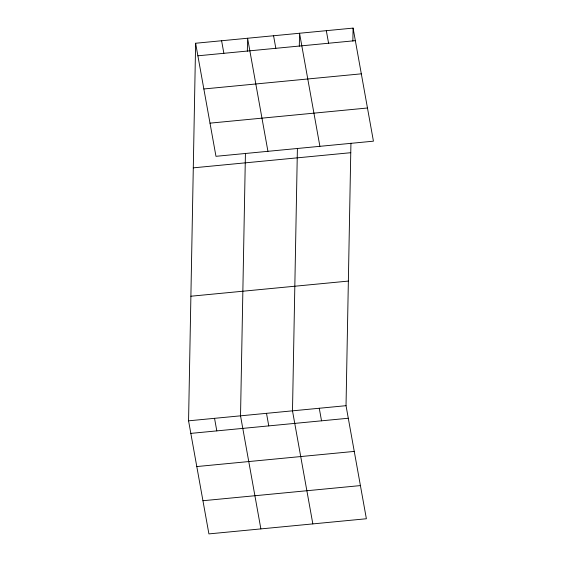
<?xml version="1.0" encoding="UTF-8"?>
<svg xmlns="http://www.w3.org/2000/svg" width="562" height="562" viewBox="0 0 562 562"><rect width="100%" height="100%" fill="white"/><g stroke="black" fill="none" stroke-linecap="round" stroke-linejoin="round"><path stroke-width="0.84" d="M350.941 143.184L346.03 405.687L366.382 518.754L208.909 533.9L188.565 420.826L195.618 43.246L353.091 28.1L373.435 141.174L215.97 156.313L195.618 43.246M245.432 153.328L240.529 415.831L260.873 528.905M247.343 51.226L247.589 38.244L267.933 151.319M297.403 148.333L292.493 410.836L312.837 523.903M299.307 46.224L299.553 33.249L319.897 146.324M352.852 41.082L353.091 28.1M197.88 55.807L355.353 40.661M203.851 88.972L361.324 73.833M209.998 123.148L367.471 108.002M193.293 167.848L350.765 152.702M190.89 296.223L348.363 281.084M188.565 420.826L346.03 405.687M190.82 433.386L348.292 418.247M196.791 466.558L354.264 451.412M202.938 500.728L360.411 485.589M326.325 30.671L328.58 43.239M273.568 35.75L275.83 48.311M319.265 408.258L321.527 420.819M221.604 40.745L223.866 53.306M266.507 413.33L268.769 425.891M214.543 418.332L216.806 430.892"/></g></svg>
